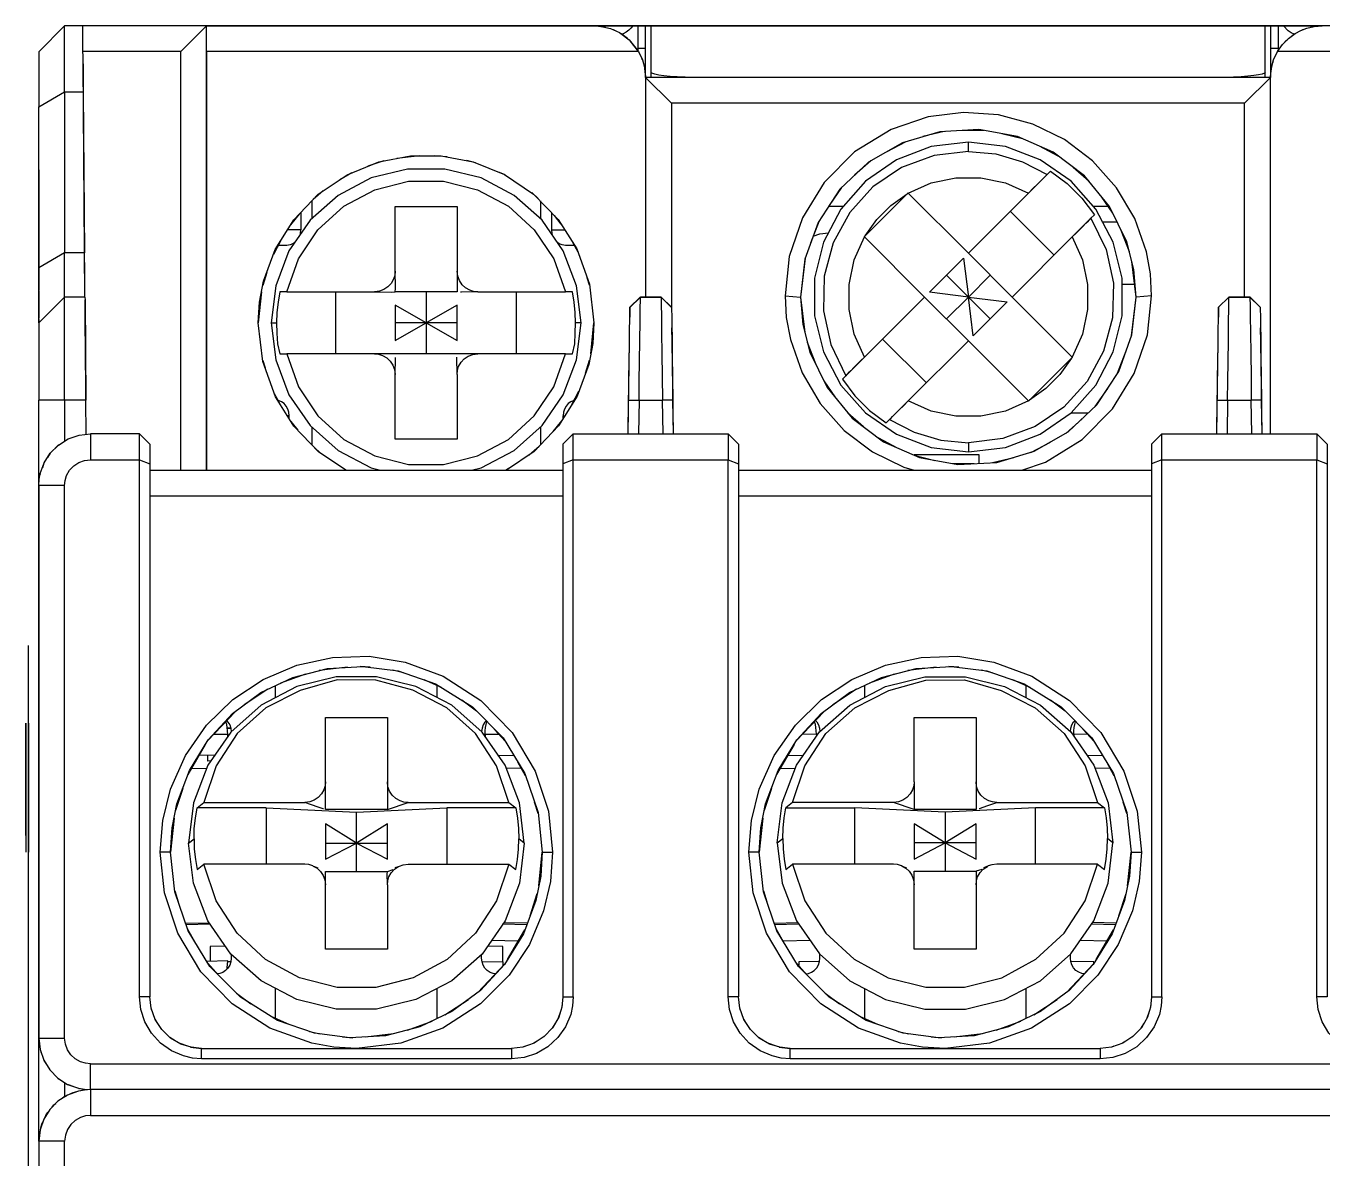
# Model space of a CAD drawing. Header units: millimetres. Extents: x 0 to 45.3, y 0 to 74.
# Drawn here: x 0 to 25.1, y 52.08 to 74 of the extents above; entities that cross this region are included whole.
import ezdxf

# ---------------------------------------------------------------- set-up
doc = ezdxf.new("R2010")
doc.units = ezdxf.units.MM

# ---------------------------------------------------------------- blocks, each defined once
blk = doc.blocks.new('CHINT_fe71c704c7ab591f833a72ef673cf38b_FACE_0')
at = {"color": 141, "linetype": 'Continuous', "true_color": 0x40d9ff}
for p, q in [((3.5, 74), (3, 73.502)), ((3.25, 74), (3.25, 74)), ((34.698, 74), (3.25, 74)), ((3.25, 74), (3.25, 74)), ((3.5, 65.4), (3.5, 74)), ((12, 73), (12, 74)), ((24.1, 74), (12, 74)), ((24.1, 74), (24.1, 73)), ((24.35, 74), (25.1, 74)), ((12, 73.561), (11.847, 73.561)), ((24.253, 73.561), (24.1, 73.561)), ((24.382, 73.691), (24.4, 73.714)), ((24.4, 73.714), (24.422, 73.732)), ((24.4, 73.714), (24.4, 73.71)), ((0.25, 73.441), (0.25, 73.306)), ((3, 73.502), (1.104, 73.502)), ((3, 65.4), (3, 73.502)), ((0.25, 73.131), (0.25, 72.847)), ((12.1, 73.103), (12.1, 73)), ((24, 73), (24, 73.103)), ((3.5, 72.96), (3.5, 72.96)), ((3.5, 72.8), (3.5, 72.8)), ((12, 73), (12, 68.75)), ((24.1, 73), (12, 73)), ((12.5, 72.502), (12, 73)), ((24.1, 73), (23.6, 72.502)), ((24.1, 66.1), (24.1, 73)), ((0.75, 72.721), (0.75, 69.603)), ((0.75, 72.721), (1.111, 72.721)), ((12, 72.5), (12, 72.5)), ((12.5, 72.502), (12.5, 68.554)), ((23.6, 72.502), (12.5, 72.502)), ((23.6, 68.75), (23.6, 72.502)), ((24.1, 72.5), (24.1, 72.5)), ((17.78, 71.957), (17.371, 71.856)), ((18.549, 71.976), (18.136, 71.976)), ((19.3, 71.814), (18.9, 71.913)), ((17.039, 71.758), (16.658, 71.558)), ((18.25, 71.571), (18.25, 71.75)), ((19.99, 71.481), (19.626, 71.671)), ((6.928, 71.386), (6.621, 71.281)), ((7.629, 71.486), (7.183, 71.435)), ((8.156, 71.465), (7.909, 71.487)), ((8.706, 71.351), (8.54, 71.393)), ((16.364, 71.39), (16.046, 71.108)), ((0.25, 71.212), (0.25, 68.928)), ((6.309, 71.154), (6.076, 71.02)), ((9.28, 71.116), (9.173, 71.162)), ((20.583, 70.993), (20.282, 71.26)), ((0.25, 71), (0.25, 68.88)), ((0.25, 71), (0.25, 71)), ((0.25, 71), (0.25, 71)), ((5.757, 70.805), (5.561, 70.636)), ((15.792, 70.869), (15.552, 70.52)), ((5.536, 70.61), (5.536, 70.268)), ((9.918, 70.657), (9.794, 70.771)), ((9.964, 70.61), (9.964, 70.268)), ((16.25, 69.932), (17.068, 70.75)), ((18.25, 69.599), (17.087, 70.761)), ((21.049, 70.375), (20.822, 70.703)), ((5.29, 70.355), (5.125, 70.149)), ((10.367, 70.161), (10.237, 70.328)), ((15.822, 70.5), (15.538, 70.5)), ((19.063, 70.412), (19.912, 69.563)), ((20.962, 70.5), (20.678, 70.5)), ((15.359, 70.226), (15.195, 69.792)), ((21.134, 70.2), (20.852, 70.2)), ((21.369, 69.624), (21.211, 70.041)), ((4.929, 69.834), (4.793, 69.576)), ((10.691, 69.617), (10.59, 69.805)), ((17.401, 68.75), (16.239, 69.913)), ((18.25, 69.599), (19.099, 68.75)), ((15.092, 69.504), (15, 68.75)), ((21.5, 68.75), (21.416, 69.439)), ((4.664, 69.226), (4.586, 68.973)), ((10.915, 68.977), (10.869, 69.12)), ((17.826, 69.174), (18.25, 68.75)), ((18.25, 68.75), (18.674, 69.174)), ((0.25, 68.873), (0.25, 68.342)), ((3.5, 68.85), (3.5, 68.85)), ((4.562, 68.848), (4.5, 68.25)), ((5.052, 68.85), (6.75, 68.85)), ((6, 67.65), (6, 68.85)), ((7.75, 68.85), (7.75, 68.25)), ((8.75, 68.85), (10.448, 68.85)), ((9.5, 67.65), (9.5, 68.85)), ((12, 69), (12, 69)), ((21.228, 69), (21.47, 69)), ((24.1, 69), (24.1, 69)), ((0.25, 68.651), (0.25, 68.456)), ((1.144, 68.75), (0.75, 68.75)), ((11.9, 68.75), (11.9, 68.75)), ((11.9, 68.75), (12.3, 68.75)), ((11.9, 68.75), (11.9, 68.75)), ((12.3, 68.75), (11.9, 68.75)), ((12.3, 68.75), (12.3, 68.75)), ((12.3, 68.75), (12.3, 68.75)), ((12.503, 68.55), (12.504, 68.472)), ((15, 68.75), (15, 68.749)), ((15, 68.75), (15.084, 68.061)), ((17.401, 68.75), (18.25, 67.902)), ((17.826, 68.326), (18.25, 68.75)), ((18.25, 68.75), (18.674, 68.326)), ((20.261, 67.587), (19.099, 68.75)), ((21.408, 67.996), (21.5, 68.75)), ((21.5, 68.749), (21.5, 68.75)), ((23.297, 68.75), (23.297, 68.75)), ((23.297, 68.75), (23.297, 68.75)), ((23.297, 68.75), (23.703, 68.75)), ((23.703, 68.75), (23.297, 68.75)), ((23.703, 68.75), (23.703, 68.75)), ((23.703, 68.75), (23.703, 68.75)), ((23.703, 68.75), (23.903, 68.553)), ((23.903, 68.553), (23.904, 68.475)), ((0.25, 68.317), (0.25, 66.817)), ((0.25, 68.311), (0.25, 68.25)), ((0.25, 68.209), (0.25, 68.12)), ((4.75, 68.25), (4.855, 68.25)), ((7.75, 68.25), (7.15, 68.25)), ((8.35, 68.25), (7.75, 68.25)), ((7.75, 68.25), (7.75, 67.65)), ((10.75, 68.25), (10.645, 68.25)), ((10.938, 67.652), (11, 68.25)), ((0.25, 67.942), (0.25, 67.78)), ((11.68, 67.438), (11.687, 67.91)), ((15.131, 67.876), (15.289, 67.46)), ((16.588, 67.937), (17.437, 67.088)), ((19.413, 66.739), (18.25, 67.902)), ((23.08, 67.44), (23.087, 67.912)), ((0.25, 67.539), (0.25, 67.189)), ((3.5, 67.65), (3.5, 67.65)), ((4.585, 67.523), (4.631, 67.38)), ((6.75, 67.65), (5.052, 67.65)), ((10.448, 67.65), (8.75, 67.65)), ((10.836, 67.274), (10.914, 67.528)), ((19.432, 66.75), (20.25, 67.568)), ((21.141, 67.274), (21.305, 67.708)), ((11.66, 66.1), (11.68, 67.438)), ((11.68, 67.438), (11.68, 67.438)), ((23.06, 66.1), (23.08, 67.44)), ((23.08, 67.44), (23.08, 67.44)), ((24.1, 67.5), (24.1, 67.5)), ((15.451, 67.126), (15.678, 66.797)), ((4.809, 66.883), (4.91, 66.695)), ((10.571, 66.666), (10.707, 66.924)), ((20.708, 66.631), (20.948, 66.98)), ((0.75, 66.75), (0.25, 66.75)), ((0.75, 66.75), (0.75, 65.959)), ((1.161, 66.75), (0.75, 66.75)), ((1.166, 66.091), (1.161, 66.75)), ((11.873, 66.75), (11.863, 66.1)), ((11.873, 66.75), (12.327, 66.75)), ((12.337, 66.1), (12.327, 66.75)), ((23.27, 66.75), (23.26, 66.1)), ((23.27, 66.75), (23.73, 66.75)), ((23.74, 66.1), (23.73, 66.75)), ((5.133, 66.339), (5.263, 66.172)), ((10.21, 66.146), (10.375, 66.351)), ((15.916, 66.507), (16.218, 66.24)), ((20.136, 66.11), (20.454, 66.392)), ((20.568, 66.5), (20.233, 66.5)), ((1.027, 66.075), (1.028, 66.075)), ((5.536, 66.232), (5.536, 65.89)), ((9.964, 66.232), (9.964, 65.89)), ((16.51, 66.02), (16.873, 65.829)), ((0.741, 65.954), (0.75, 65.959)), ((5.582, 65.843), (5.706, 65.729)), ((9.743, 65.696), (9.939, 65.864)), ((18.25, 65.929), (18.25, 65.75)), ((19.461, 65.742), (19.842, 65.942)), ((10.6, 65.6), (13.6, 65.6)), ((17.199, 65.686), (17.6, 65.587)), ((17.951, 65.524), (18.364, 65.524)), ((18.72, 65.543), (19.129, 65.644)), ((22, 65.6), (25, 65.6)), ((2.4, 65.4), (10.4, 65.4)), ((9.285, 65.4), (9.424, 65.48)), ((13.8, 65.4), (21.8, 65.4)), ((2.4, 64.9), (10.4, 64.9)), ((13.8, 64.9), (21.8, 64.9)), ((6.227, 61.58), (5.679, 61.515)), ((6.667, 61.579), (6.471, 61.595)), ((7.31, 61.473), (7.105, 61.522)), ((17.627, 61.58), (17.079, 61.515)), ((18.067, 61.579), (17.871, 61.595)), ((18.71, 61.473), (18.505, 61.522)), ((5.411, 61.446), (4.933, 61.271)), ((8.047, 61.186), (7.711, 61.334)), ((16.811, 61.446), (16.333, 61.271)), ((19.447, 61.186), (19.111, 61.334)), ((4.685, 61.153), (4.228, 60.851)), ((4.836, 60.992), (4.836, 61.225)), ((7.964, 60.992), (7.964, 61.223)), ((16.085, 61.153), (15.628, 60.851)), ((16.236, 61.225), (16.236, 60.994)), ((19.364, 61.223), (19.364, 60.994)), ((8.725, 60.733), (8.443, 60.94)), ((20.125, 60.733), (19.843, 60.94)), ((0, 60.5), (0, 58)), ((0, 58.372), (0, 60.5)), ((0, 60.5), (0, 60.139)), ((0.05, 60.139), (0.05, 60.5)), ((0.05, 60.5), (0.05, 58)), ((0.05, 58.372), (0.05, 60.5)), ((4.049, 60.719), (3.524, 60.163)), ((15.449, 60.719), (14.924, 60.163)), ((3.9, 60.407), (3.965, 60.409)), ((3.968, 60.394), (3.902, 60.393)), ((8.891, 60.281), (8.863, 60.282)), ((8.891, 60.281), (8.891, 60.241)), ((9.167, 60.275), (8.891, 60.281)), ((9.28, 60.148), (9.07, 60.384)), ((15.309, 60.283), (15.031, 60.276)), ((15.337, 60.284), (15.309, 60.283)), ((15.309, 60.283), (15.309, 60.243)), ((20.291, 60.283), (20.263, 60.284)), ((20.566, 60.277), (20.291, 60.283)), ((20.291, 60.283), (20.291, 60.243)), ((20.68, 60.148), (20.47, 60.384)), ((0, 60.075), (0, 60.122)), ((0.05, 60.075), (0.05, 60.122)), ((3.474, 60.082), (3.138, 59.506)), ((14.874, 60.082), (14.538, 59.506)), ((0, 59.5), (0, 59.835)), ((0.05, 59.5), (0.05, 59.835)), ((3.656, 59.876), (3.35, 59.869)), ((9.144, 59.876), (9.45, 59.869)), ((9.677, 59.479), (9.529, 59.741)), ((14.751, 59.871), (15.056, 59.878)), ((20.544, 59.878), (20.849, 59.871)), ((21.077, 59.479), (20.929, 59.741)), ((3.203, 59.618), (3.5, 59.625)), ((9.598, 59.618), (9.3, 59.625)), ((14.604, 59.62), (14.9, 59.626)), ((20.997, 59.62), (20.7, 59.626)), ((0, 59.25), (0, 58)), ((0.05, 59.25), (0.05, 58)), ((0, 59.17), (0, 58)), ((0.05, 59.17), (0.05, 58)), ((3.036, 59.234), (2.897, 58.803)), ((14.436, 59.234), (14.297, 58.803)), ((4.65, 58.858), (6.4, 58.775)), ((4.65, 58.858), (4.65, 57.765)), ((6.4, 58.775), (8.15, 58.858)), ((6.4, 58.176), (6.4, 58.775)), ((8.15, 58.858), (8.15, 57.765)), ((9.919, 58.75), (9.85, 58.966)), ((17.8, 58.777), (16.05, 58.86)), ((16.05, 57.767), (16.05, 58.86)), ((19.55, 58.86), (17.8, 58.777)), ((17.8, 58.777), (17.8, 58.178)), ((19.55, 57.767), (19.55, 58.86)), ((21.319, 58.75), (21.25, 58.966)), ((2.868, 58.655), (2.8, 58.001)), ((14.268, 58.655), (14.2, 58.001)), ((0, 58.319), (0, 58.372)), ((0.05, 58.319), (0.05, 58.372)), ((3.15, 58.176), (3.255, 58.26)), ((9.65, 58.176), (9.545, 58.26)), ((14.55, 58.178), (14.655, 58.261)), ((21.05, 58.178), (20.945, 58.261)), ((2.8, 58), (2.6, 58)), ((5.8, 58.176), (6.4, 58.176)), ((6.4, 58.176), (7, 58.176)), ((6.4, 57.628), (6.4, 58.176)), ((9.932, 57.345), (10, 58)), ((10, 58), (10.2, 58)), ((14.2, 58), (14, 58)), ((17.8, 58.178), (17.2, 58.178)), ((18.4, 58.178), (17.8, 58.178)), ((17.8, 58.178), (17.8, 57.63)), ((21.332, 57.345), (21.4, 58)), ((21.4, 58), (21.6, 58)), ((7.151, 57.701), (7.234, 57.73)), ((18.552, 57.702), (18.634, 57.732)), ((2.881, 57.25), (2.95, 57.035)), ((14.281, 57.25), (14.35, 57.035)), ((9.764, 56.766), (9.903, 57.197)), ((21.164, 56.766), (21.303, 57.197)), ((3.089, 56.622), (3.548, 56.633)), ((3.568, 56.604), (3.099, 56.593)), ((3.123, 56.521), (3.271, 56.259)), ((9.7, 56.593), (9.232, 56.604)), ((9.711, 56.622), (9.252, 56.633)), ((9.326, 55.918), (9.662, 56.494)), ((14.488, 56.624), (14.948, 56.635)), ((14.968, 56.606), (14.498, 56.595)), ((14.523, 56.521), (14.671, 56.259)), ((21.1, 56.595), (20.632, 56.606)), ((21.111, 56.624), (20.652, 56.635)), ((20.726, 55.918), (21.062, 56.494)), ((9.535, 56.276), (9.014, 56.288)), ((15.186, 56.29), (14.661, 56.278)), ((20.936, 56.278), (20.414, 56.29)), ((3.52, 55.852), (3.73, 55.616)), ((3.908, 55.882), (3.968, 55.883)), ((8.751, 55.281), (9.276, 55.837)), ((8.832, 55.883), (9.233, 55.874)), ((14.92, 55.852), (15.13, 55.616)), ((20.151, 55.281), (20.676, 55.837)), ((4.075, 55.267), (4.357, 55.061)), ((4.836, 54.777), (4.836, 55.36)), ((7.964, 54.776), (7.964, 55.36)), ((15.475, 55.267), (15.757, 55.061)), ((16.236, 55.362), (16.236, 54.777)), ((19.364, 55.362), (19.364, 54.776)), ((2.44, 54.935), (2.425, 54.977)), ((8.115, 54.847), (8.572, 55.149)), ((10.4, 55.2), (10.376, 54.988)), ((10.389, 55.1), (10.39, 55.1)), ((13.84, 54.935), (13.825, 54.977)), ((19.515, 54.847), (19.972, 55.149)), ((21.8, 55.2), (21.776, 54.988)), ((21.789, 55.1), (21.79, 55.1)), ((2.54, 54.7), (2.501, 54.762)), ((4.753, 54.814), (5.089, 54.666)), ((7.389, 54.554), (7.867, 54.729)), ((10.353, 54.916), (10.308, 54.785)), ((13.94, 54.7), (13.901, 54.762)), ((16.153, 54.814), (16.489, 54.666)), ((18.789, 54.554), (19.267, 54.729)), ((21.753, 54.916), (21.708, 54.785)), ((2.688, 54.507), (2.625, 54.57)), ((5.49, 54.527), (5.695, 54.478)), ((6.573, 54.42), (7.121, 54.485)), ((10.093, 54.488), (10.03, 54.425)), ((10.242, 54.672), (10.19, 54.589)), ((14.088, 54.507), (14.025, 54.57)), ((16.89, 54.527), (17.095, 54.478)), ((17.973, 54.42), (18.521, 54.485)), ((21.493, 54.488), (21.43, 54.425)), ((21.642, 54.672), (21.59, 54.589)), ((2.872, 54.358), (2.789, 54.41)), ((3.116, 54.247), (2.985, 54.293)), ((6.133, 54.421), (6.329, 54.406)), ((9.665, 54.24), (9.623, 54.225)), ((9.9, 54.34), (9.838, 54.301)), ((14.272, 54.358), (14.189, 54.41)), ((14.516, 54.247), (14.385, 54.293)), ((17.533, 54.421), (17.729, 54.406)), ((21.065, 54.24), (21.023, 54.225)), ((21.3, 54.34), (21.238, 54.301)), ((3.836, 54.2), (3.836, 54.2)), ((8.958, 54.2), (8.958, 54.2)), ((8.964, 54.2), (8.964, 54.2)), ((15.236, 54.2), (15.236, 54.2)), ((20.358, 54.2), (20.358, 54.2)), ((20.364, 54.2), (20.364, 54.2)), ((1.25, 53.9), (34.5, 53.9)), ((0.75, 53.54), (0.75, 53.266)), ((0.75, 53.266), (0.703, 53.23)), ((0.75, 53.266), (0.784, 53.282)), ((11.45, 53.4), (11.45, 53.4)), ((12.75, 53.4), (12.75, 53.4)), ((17.8, 53.4), (17.8, 53.4)), ((17.8, 53.4), (17.8, 53.4)), ((17.8, 53.4), (17.8, 53.4)), ((22.85, 53.4), (22.85, 53.4)), ((24.15, 53.4), (24.15, 53.4))]:
    blk.add_line(p, q, dxfattribs=at)
for points in [[(0.75, 74), (0.25, 73.5), (0.25, 73.434), (0.25, 73.234), (0.25, 72.91), (0.25, 72.685), (0.25, 72.434)], [(3.5, 74), (1.1, 74), (0.75, 74)], [(0.75, 72.721), (0.75, 73.014), (0.75, 73.279), (0.75, 73.673), (0.75, 73.918), (0.75, 74)], [(1.106, 73.267), (1.103, 73.657), (1.101, 73.908), (1.1, 74)], [(3.5, 74), (11, 74), (11.75, 74), (25.1, 74)], [(11, 74), (11.086, 73.996), (11.173, 73.985), (11.322, 73.947), (11.494, 73.87), (11.684, 73.729), (11.865, 73.502)], [(11.225, 73.972), (11.193, 73.981), (11.184, 73.982)], [(11.432, 73.897), (11.378, 73.926), (11.35, 73.934)], [(11.649, 73.755), (11.549, 73.836), (11.516, 73.853)], [(11.75, 74), (11.715, 73.958), (11.675, 73.92), (11.623, 73.881), (11.565, 73.849), (11.542, 73.84)], [(11.847, 74), (11.83, 74), (11.797, 74), (11.75, 74)], [(12, 74), (11.847, 74), (11.847, 73.531)], [(24, 73.103), (24, 74), (12.1, 74), (12.1, 73.103)], [(24.253, 73.527), (24.253, 74), (24.1, 74)], [(24.235, 73.502), (24.332, 73.64), (24.448, 73.758), (24.577, 73.852), (24.686, 73.911), (24.808, 73.956), (24.944, 73.988), (25.1, 74)], [(24.35, 74), (24.303, 74), (24.27, 74), (24.253, 74)], [(24.558, 73.839), (24.502, 73.866), (24.442, 73.906), (24.35, 74)], [(24.563, 73.842), (24.551, 73.836), (24.518, 73.81)], [(24.745, 73.933), (24.722, 73.926), (24.71, 73.919)], [(24.922, 73.983), (24.907, 73.981), (24.879, 73.973)], [(11.69, 73.723), (11.7, 73.714), (11.7, 73.709)], [(11.856, 73.513), (11.846, 73.533), (11.7, 73.714)], [(11.865, 73.502), (3.5, 73.502), (3.5, 65.4)], [(11.865, 73.502), (11.94, 73.343), (11.985, 73.175), (12, 73)], [(11.938, 73.346), (11.937, 73.348), (11.927, 73.369)], [(24.1, 73), (24.115, 73.175), (24.16, 73.343), (24.235, 73.502)], [(24.152, 73.311), (24.143, 73.291), (24.116, 73.176)], [(32.6, 65.4), (32.6, 73.502), (24.235, 73.502)], [(24.247, 73.519), (24.239, 73.509), (24.238, 73.506)], [(1.144, 68.75), (1.106, 73.267), (1.111, 72.721)], [(12, 73), (12, 73.021), (11.999, 73.039), (11.998, 73.069), (11.994, 73.108), (11.985, 73.175)], [(13.1, 73), (12.922, 73.002), (12.769, 73.006), (12.61, 73.013), (12.473, 73.023), (12.354, 73.034), (12.255, 73.048), (12.177, 73.064), (12.122, 73.082), (12.1, 73.103)], [(24, 73.103), (23.983, 73.084), (23.941, 73.068), (23.869, 73.052), (23.776, 73.038), (23.664, 73.026), (23.533, 73.016), (23.382, 73.008), (23.208, 73.002), (23, 73)], [(24.115, 73.175), (24.107, 73.116), (24.104, 73.087), (24.102, 73.057), (24.101, 73.037), (24.1, 73.02), (24.1, 73)], [(0.75, 69.603), (0.25, 69.316), (0.25, 72.434), (0.75, 72.721)], [(1.111, 72.721), (1.137, 69.603), (0.75, 69.603)], [(21.8, 68.776), (21.775, 69.201), (21.697, 69.624), (21.471, 70.27), (21.119, 70.867), (20.657, 71.385), (20.109, 71.801), (19.497, 72.1), (18.837, 72.277), (18.154, 72.325), (17.474, 72.24), (16.757, 71.997), (16.048, 71.561), (15.459, 70.969), (15.037, 70.286), (14.783, 69.536), (14.7, 68.776)], [(21.5, 68.75), (21.456, 69.284), (21.32, 69.817), (20.986, 70.505), (20.497, 71.098), (19.89, 71.556), (19.199, 71.859), (18.454, 71.994), (17.696, 71.952), (16.972, 71.738), (16.316, 71.362), (15.76, 70.838), (15.339, 70.195), (15.083, 69.481), (15, 68.75)], [(18.25, 71.75), (17.532, 71.663), (16.856, 71.406), (16.261, 70.996), (15.781, 70.454), (15.445, 69.814), (15.272, 69.112), (15.272, 68.388), (15.445, 67.686), (15.781, 67.046), (16.261, 66.505), (16.856, 66.094), (17.532, 65.837), (18.25, 65.75)], [(18.25, 71.571), (17.585, 71.492), (16.957, 71.258), (16.403, 70.882), (15.952, 70.387), (15.631, 69.799), (15.458, 69.152), (15.442, 68.482), (15.584, 67.828), (15.876, 67.225)], [(18.25, 65.75), (18.968, 65.837), (19.644, 66.094), (20.239, 66.505), (20.719, 67.046), (21.055, 67.686), (21.228, 68.388), (21.228, 69.112), (21.055, 69.814), (20.719, 70.454), (20.239, 70.996), (19.644, 71.406), (18.968, 71.663), (18.25, 71.75)], [(18.25, 71.571), (18.784, 71.52), (19.298, 71.369), (19.775, 71.124)], [(4.5, 68.25), (4.525, 68.649), (4.602, 69.059), (4.828, 69.673), (5.186, 70.247), (5.661, 70.74), (6.224, 71.119), (6.833, 71.368), (7.448, 71.486), (8.044, 71.487), (8.659, 71.37), (9.269, 71.123), (9.832, 70.745), (10.309, 70.254), (10.668, 69.681), (10.913, 68.999), (11, 68.25)], [(10.75, 68.25), (10.663, 68.968), (10.406, 69.644), (9.996, 70.239), (9.454, 70.719), (8.814, 71.055), (8.112, 71.228), (7.388, 71.228), (6.686, 71.055), (6.046, 70.719), (5.504, 70.239), (5.094, 69.644), (4.837, 68.968), (4.75, 68.25)], [(17.087, 70.761), (17.531, 70.959), (18.007, 71.06), (18.493, 71.06), (18.969, 70.959), (19.413, 70.761)], [(19.775, 71.124), (19.413, 70.761), (18.25, 69.599)], [(19.775, 71.124), (19.768, 71.116), (19.754, 71.102), (19.717, 71.066), (19.66, 71.009), (19.588, 70.936), (19.502, 70.851), (19.413, 70.761)], [(19.775, 71.124), (19.841, 71.19), (20.162, 70.947), (20.447, 70.662), (20.69, 70.341), (20.624, 70.275)], [(5.052, 68.85), (5.279, 69.489), (5.655, 70.053), (6.156, 70.508), (6.754, 70.828), (7.411, 70.993), (8.089, 70.993), (8.746, 70.828), (9.344, 70.508), (9.845, 70.053), (10.221, 69.489), (10.448, 68.85)], [(16.25, 69.932), (16.476, 70.249), (16.751, 70.525), (17.068, 70.75)], [(17.068, 70.75), (17.083, 70.765), (17.087, 70.761)], [(5.323, 70.39), (5.323, 70.05), (5.063, 70.05)], [(7.15, 69.25), (7.15, 70.5), (8.35, 70.5), (8.35, 69.25)], [(10.177, 70.39), (10.177, 70.05), (10.437, 70.05)], [(5.308, 69.954), (5.317, 69.983), (5.323, 70.05)], [(10.177, 70.05), (10.183, 69.983), (10.192, 69.954)], [(20.624, 70.275), (20.916, 69.673), (21.058, 69.018), (21.042, 68.348), (20.869, 67.701), (20.548, 67.113), (20.097, 66.618), (19.543, 66.242), (18.915, 66.008), (18.25, 65.929)], [(20.624, 70.275), (20.261, 69.913), (19.099, 68.75)], [(20.261, 69.913), (20.329, 69.98), (20.395, 70.046), (20.467, 70.118), (20.527, 70.179), (20.575, 70.227), (20.608, 70.26), (20.624, 70.275)], [(5.202, 69.801), (5.171, 69.78), (5.114, 69.758), (5.054, 69.75), (4.884, 69.75)], [(10.62, 69.75), (10.446, 69.75), (10.386, 69.758), (10.329, 69.78), (10.298, 69.801)], [(15.247, 69.929), (15.377, 69.975), (15.539, 69.993)], [(16.239, 67.587), (16.041, 68.031), (15.94, 68.507), (15.94, 68.993), (16.041, 69.469), (16.239, 69.913)], [(16.25, 69.932), (16.235, 69.917), (16.239, 69.913)], [(20.261, 69.913), (20.459, 69.469), (20.56, 68.993), (20.56, 68.507), (20.459, 68.031), (20.261, 67.587)], [(0.75, 68.75), (0.75, 68.766), (0.75, 68.815), (0.75, 68.989), (0.75, 69.262), (0.75, 69.603)], [(1.144, 68.75), (1.144, 68.766), (1.144, 68.812), (1.142, 68.977), (1.14, 69.238), (1.137, 69.603)], [(0.25, 68.25), (0.25, 68.318), (0.25, 68.531), (0.25, 68.878), (0.25, 69.316)], [(18.25, 68.75), (17.496, 68.844), (18.156, 69.504), (18.25, 68.75)], [(7.15, 69.25), (7.142, 69.17), (7.12, 69.095), (7.074, 69.013), (7.011, 68.945), (6.933, 68.894), (6.845, 68.861), (6.75, 68.85)], [(6.75, 68.85), (7.07, 68.846), (7.151, 68.849), (7.154, 68.914), (7.154, 68.932), (7.15, 69.25)], [(8.35, 69.25), (8.35, 68.85), (7.151, 68.85)], [(8.75, 68.85), (8.67, 68.858), (8.595, 68.88), (8.513, 68.926), (8.445, 68.989), (8.393, 69.067), (8.361, 69.155), (8.35, 69.25)], [(5.052, 68.85), (4.918, 68.85), (4.883, 68.652), (4.862, 68.451), (4.855, 68.25)], [(8.75, 68.85), (8.438, 68.846), (8.417, 68.846)], [(10.645, 68.25), (10.638, 68.451), (10.617, 68.652), (10.582, 68.85), (10.448, 68.85)], [(14.7, 68.776), (15, 68.75), (15, 68.75)], [(14.7, 68.776), (14.725, 68.352), (14.803, 67.929), (15.029, 67.283), (15.381, 66.685), (15.843, 66.167), (16.391, 65.752), (17.003, 65.452), (17.198, 65.4)], [(19.285, 65.4), (19.743, 65.555), (20.452, 65.991), (21.041, 66.583), (21.463, 67.266), (21.717, 68.016), (21.8, 68.776)], [(21.8, 68.776), (21.5, 68.75), (21.5, 68.75)], [(0.75, 68.75), (0.25, 68.25), (0.25, 68.207), (0.25, 68.079), (0.25, 67.873), (0.25, 67.601), (0.25, 67.279), (0.25, 67.018), (0.25, 66.75)], [(0.75, 66.75), (0.75, 67.16), (0.75, 67.555), (0.75, 67.953), (0.75, 68.288), (0.75, 68.541), (0.75, 68.697), (0.75, 68.75)], [(1.144, 68.75), (1.145, 68.696), (1.161, 66.75)], [(1.161, 66.75), (1.158, 67.157), (1.155, 67.501), (1.152, 67.841), (1.149, 68.13), (1.147, 68.371), (1.146, 68.562), (1.145, 68.696)], [(7.75, 68.25), (7.15, 68.593), (7.15, 67.907), (7.75, 68.25)], [(7.75, 68.25), (8.35, 67.907), (8.35, 68.593), (7.75, 68.25)], [(11.67, 66.753), (11.673, 66.958), (11.676, 67.16), (11.681, 67.505), (11.686, 67.823), (11.69, 68.096), (11.694, 68.332), (11.696, 68.496), (11.697, 68.55)], [(11.697, 68.55), (11.696, 68.486), (11.694, 68.357)], [(11.9, 68.75), (11.697, 68.55), (11.697, 68.55), (11.9, 68.75)], [(11.697, 68.55), (11.697, 68.55), (11.697, 68.551), (11.898, 68.749), (11.899, 68.75)], [(11.873, 66.75), (11.878, 67.126), (11.883, 67.495), (11.889, 67.913), (11.893, 68.267), (11.897, 68.533), (11.899, 68.696), (11.9, 68.75)], [(12.3, 68.75), (12.503, 68.55), (12.503, 68.55), (12.3, 68.75)], [(12.3, 68.75), (12.3, 68.715), (12.302, 68.607), (12.305, 68.377), (12.309, 68.054), (12.315, 67.656), (12.321, 67.211), (12.327, 66.75)], [(12.503, 68.55), (12.503, 68.55), (12.503, 68.551), (12.302, 68.749), (12.301, 68.75)], [(12.503, 68.55), (12.503, 68.538), (12.504, 68.503), (12.506, 68.384), (12.508, 68.196), (12.512, 67.946), (12.517, 67.61), (12.523, 67.189), (12.53, 66.753)], [(15, 68.75), (15.044, 68.216), (15.18, 67.684), (15.514, 66.996), (16.002, 66.403), (16.609, 65.944), (17.301, 65.642), (18.045, 65.507), (18.803, 65.548), (19.527, 65.762), (20.183, 66.138), (20.74, 66.662), (21.161, 67.305), (21.417, 68.019), (21.5, 68.75)], [(15.876, 67.225), (16.239, 67.587), (17.401, 68.75)], [(18.25, 68.75), (19.004, 68.656), (18.344, 67.996), (18.25, 68.75)], [(23.07, 66.753), (23.073, 66.959), (23.076, 67.162), (23.081, 67.508), (23.086, 67.826), (23.09, 68.099), (23.094, 68.335), (23.096, 68.499), (23.097, 68.553)], [(23.097, 68.553), (23.096, 68.489), (23.094, 68.36)], [(23.297, 68.75), (23.097, 68.553), (23.097, 68.553), (23.297, 68.75)], [(23.097, 68.553), (23.097, 68.553), (23.097, 68.554), (23.295, 68.749), (23.296, 68.75)], [(23.27, 66.75), (23.275, 67.126), (23.28, 67.494), (23.286, 67.913), (23.29, 68.267), (23.294, 68.533), (23.296, 68.696), (23.297, 68.75)], [(23.903, 68.553), (23.903, 68.553), (23.703, 68.75)], [(23.703, 68.75), (23.703, 68.715), (23.705, 68.607), (23.708, 68.378), (23.712, 68.054), (23.718, 67.656), (23.724, 67.211), (23.73, 66.75)], [(23.903, 68.553), (23.903, 68.553), (23.903, 68.554), (23.705, 68.749), (23.704, 68.75)], [(23.903, 68.553), (23.903, 68.541), (23.904, 68.505), (23.905, 68.386), (23.908, 68.198), (23.912, 67.947), (23.917, 67.61), (23.923, 67.189), (23.93, 66.753)], [(6.197, 65.4), (5.668, 65.755), (5.191, 66.247), (4.832, 66.82), (4.587, 67.501), (4.5, 68.25)], [(4.75, 68.25), (4.837, 67.532), (5.094, 66.856), (5.504, 66.261), (6.046, 65.781), (6.686, 65.445), (6.869, 65.4)], [(4.855, 68.25), (4.862, 68.049), (4.871, 67.846), (4.918, 67.65), (5.052, 67.65)], [(8.631, 65.4), (8.814, 65.445), (9.454, 65.781), (9.996, 66.261), (10.406, 66.856), (10.663, 67.532), (10.75, 68.25)], [(11, 68.25), (10.975, 67.851), (10.898, 67.441), (10.672, 66.827), (10.314, 66.254), (9.839, 65.76), (9.305, 65.4)], [(10.448, 67.65), (10.582, 67.65), (10.629, 67.846), (10.638, 68.049), (10.645, 68.25)], [(12.52, 67.438), (12.513, 67.882), (12.509, 68.153)], [(23.92, 67.44), (23.913, 67.884), (23.909, 68.156)], [(16.725, 66.377), (17.087, 66.739), (18.25, 67.902)], [(5.052, 67.65), (5.279, 67.012), (5.655, 66.448), (6.156, 65.992), (6.754, 65.672), (7.411, 65.507), (8.089, 65.507), (8.746, 65.672), (9.344, 65.992), (9.845, 66.448), (10.221, 67.012), (10.448, 67.65)], [(6.75, 67.65), (6.83, 67.642), (6.905, 67.62), (6.987, 67.574), (7.055, 67.511), (7.107, 67.433), (7.139, 67.345), (7.15, 67.25)], [(8.75, 67.65), (8.35, 67.65), (7.15, 67.65), (6.75, 67.65)], [(7.15, 67.25), (7.154, 67.561), (7.154, 67.582)], [(8.35, 67.25), (8.346, 67.57), (8.346, 67.586)], [(8.35, 67.25), (8.358, 67.33), (8.38, 67.405), (8.426, 67.487), (8.489, 67.555), (8.567, 67.607), (8.655, 67.639), (8.75, 67.65)], [(16.239, 67.587), (16.171, 67.52), (16.105, 67.454), (16.033, 67.382), (15.973, 67.321), (15.925, 67.273), (15.892, 67.24), (15.876, 67.225)], [(20.25, 67.568), (20.024, 67.251), (19.749, 66.976), (19.432, 66.75)], [(20.25, 67.568), (20.265, 67.583), (20.261, 67.587)], [(12.54, 66.1), (12.52, 67.438), (12.52, 67.438)], [(23.94, 66.1), (23.92, 67.44), (23.92, 67.44)], [(8.35, 67.25), (8.35, 66), (7.15, 66), (7.15, 67.25)], [(15.876, 67.225), (15.81, 67.159), (16.053, 66.838), (16.338, 66.553), (16.659, 66.311), (16.725, 66.377)], [(0.273, 52.604), (0.266, 52.579), (0.254, 52.49), (0.25, 52.4), (0.25, 66.75)], [(5.099, 66.45), (5.093, 66.517), (5.073, 66.58), (5.041, 66.637), (4.998, 66.685), (4.947, 66.72), (4.89, 66.743), (4.884, 66.743)], [(10.612, 66.743), (10.61, 66.743), (10.553, 66.72), (10.502, 66.685), (10.459, 66.637), (10.427, 66.58), (10.407, 66.517), (10.401, 66.45)], [(11.66, 66.1), (11.67, 66.753), (11.873, 66.75)], [(12.54, 66.1), (12.53, 66.753), (12.327, 66.75)], [(16.725, 66.377), (16.732, 66.384), (16.746, 66.398), (16.783, 66.434), (16.84, 66.492), (16.912, 66.564), (16.998, 66.649), (17.087, 66.739)], [(19.413, 66.739), (18.969, 66.541), (18.493, 66.44), (18.007, 66.44), (17.531, 66.541), (17.087, 66.739)], [(19.413, 66.739), (19.417, 66.735), (19.432, 66.75)], [(23.06, 66.1), (23.07, 66.753), (23.27, 66.75)], [(23.94, 66.1), (23.93, 66.753), (23.73, 66.75)], [(5.099, 66.393), (5.099, 66.45), (5.063, 66.45)], [(10.401, 66.392), (10.401, 66.45), (10.437, 66.45)], [(16.725, 66.377), (17.202, 66.131), (17.716, 65.98), (18.25, 65.929)], [(0.25, 65.1), (0.257, 65.216), (0.277, 65.331), (0.352, 65.54), (0.471, 65.728), (0.63, 65.884), (0.818, 66.002), (1.029, 66.075), (1.25, 66.1)], [(2.2, 65.6), (2.2, 66.1), (1.25, 66.1), (1.25, 65.6), (2.2, 65.6)], [(2.2, 66.1), (2.4, 65.9), (2.4, 65.517)], [(10.6, 66.1), (10.4, 65.9), (10.4, 65.517)], [(10.6, 65.6), (10.6, 66.1), (13.6, 66.1), (13.6, 65.6)], [(13.6, 66.1), (13.8, 65.9), (13.8, 65.517)], [(22, 66.1), (21.8, 65.9), (21.8, 65.517)], [(22, 65.6), (22, 66.1), (25, 66.1), (25, 65.6)], [(25, 66.1), (25.2, 65.9), (25.2, 65.517)], [(0.628, 65.883), (0.627, 65.882), (0.561, 65.816)], [(0.351, 65.537), (0.349, 65.534), (0.318, 65.445)], [(0.47, 65.725), (0.468, 65.724), (0.416, 65.641)], [(0.75, 65.1), (0.76, 65.197), (0.788, 65.291), (0.845, 65.394), (0.925, 65.48), (1.023, 65.546), (1.134, 65.586), (1.25, 65.6)], [(2.2, 65.6), (2.4, 65.517), (2.4, 55.2), (2.2, 55.2), (2.2, 65.6)], [(10.6, 65.6), (10.4, 65.517), (10.4, 55.2), (10.6, 55.2), (10.6, 65.6)], [(13.6, 65.6), (13.8, 65.517), (13.8, 55.2), (13.6, 55.2), (13.6, 65.6)], [(17.2, 65.686), (17.2, 65.7), (18.45, 65.7), (18.45, 65.528)], [(22, 65.6), (21.8, 65.517), (21.8, 55.2), (22, 55.2), (22, 65.6)], [(25, 65.6), (25.2, 65.517), (25.2, 55.2), (25, 55.2), (25, 65.6)], [(0.276, 65.325), (0.275, 65.323), (0.274, 65.315)], [(0.25, 65.1), (0.25, 54.4), (0.75, 54.4), (0.75, 65.1), (0.25, 65.1)], [(0.05, 12), (0.05, 12.025), (0.05, 12.099), (0.05, 12.218), (0.05, 12.377), (0.05, 12.566), (0.05, 12.778), (0.05, 13), (0.05, 61), (0.05, 61.223), (0.05, 61.434), (0.05, 61.624), (0.05, 61.782), (0.05, 61.901), (0.05, 61.975), (0.05, 62)], [(2.6, 58), (2.65, 58.612), (2.802, 59.221), (3.092, 59.87), (3.5, 60.456), (4.008, 60.953), (4.595, 61.344), (5.244, 61.62), (5.935, 61.772), (6.644, 61.792), (7.344, 61.681), (8.079, 61.409), (8.809, 60.939), (9.413, 60.316), (9.86, 59.571), (10.117, 58.791), (10.2, 58)], [(14, 58), (14.05, 58.612), (14.202, 59.221), (14.492, 59.87), (14.9, 60.456), (15.408, 60.953), (15.995, 61.344), (16.644, 61.62), (17.335, 61.772), (18.044, 61.792), (18.744, 61.681), (19.479, 61.409), (20.209, 60.939), (20.813, 60.316), (21.26, 59.571), (21.517, 58.791), (21.6, 58)], [(2.8, 58), (2.831, 58.468), (2.924, 58.937), (3.166, 59.581), (3.53, 60.173), (3.998, 60.682), (4.551, 61.089), (5.171, 61.384), (5.837, 61.556), (6.525, 61.598), (7.209, 61.508), (7.93, 61.259), (8.647, 60.813), (9.24, 60.212), (9.661, 59.525), (9.917, 58.77), (10, 58)], [(14.2, 58), (14.231, 58.468), (14.324, 58.937), (14.566, 59.581), (14.93, 60.173), (15.398, 60.682), (15.951, 61.089), (16.571, 61.384), (17.237, 61.556), (17.925, 61.598), (18.609, 61.508), (19.33, 61.259), (20.047, 60.813), (20.64, 60.212), (21.061, 59.525), (21.317, 58.77), (21.4, 58)], [(9.65, 58.176), (9.556, 58.952), (9.278, 59.683), (8.833, 60.326), (8.246, 60.845), (7.552, 61.208), (6.792, 61.395), (6.008, 61.395), (5.248, 61.208), (4.554, 60.845), (3.967, 60.326), (3.522, 59.683), (3.244, 58.952), (3.15, 58.176)], [(9.353, 58.963), (9.114, 59.671), (8.708, 60.298), (8.15, 60.796), (7.492, 61.139), (6.774, 61.333), (6.026, 61.335), (5.31, 61.133), (4.649, 60.797), (4.092, 60.298), (3.686, 59.671), (3.447, 58.963)], [(14.55, 58.178), (14.644, 58.954), (14.922, 59.685), (15.367, 60.328), (15.954, 60.846), (16.648, 61.209), (17.408, 61.397), (18.192, 61.397), (18.952, 61.209), (19.646, 60.846), (20.233, 60.328), (20.678, 59.685), (20.956, 58.954), (21.05, 58.178)], [(14.847, 58.964), (15.086, 59.672), (15.492, 60.3), (16.054, 60.793), (16.712, 61.13), (17.426, 61.331), (18.174, 61.334), (18.888, 61.13), (19.546, 60.793), (20.108, 60.3), (20.514, 59.672), (20.753, 58.964)], [(0, 60.128), (0, 60.34), (0, 60.447), (0, 60.5)], [(0, 60.5), (0, 60.234), (0, 58)], [(0, 60.5), (0, 59.489), (0, 58)], [(0, 59.875), (0, 60.025), (0, 60.166), (0, 60.29), (0, 60.389), (0, 60.459), (0, 60.495)], [(0.05, 60.5), (0.05, 60.234), (0.05, 58)], [(0.05, 60.128), (0.05, 60.34), (0.05, 60.447), (0.05, 60.5)], [(0.05, 60.5), (0.05, 59.489), (0.05, 58)], [(0.05, 59.875), (0.05, 60.025), (0.05, 60.166), (0.05, 60.29), (0.05, 60.389), (0.05, 60.459), (0.05, 60.495)], [(3.909, 60.281), (3.906, 60.348), (3.899, 60.413), (3.888, 60.472), (3.873, 60.522), (3.87, 60.53)], [(3.886, 60.546), (3.913, 60.519), (3.946, 60.463), (3.968, 60.4), (3.975, 60.334), (3.975, 60.333)], [(5.8, 59.362), (5.8, 60.609), (7, 60.609), (7, 59.362)], [(8.912, 60.544), (8.887, 60.519), (8.854, 60.463), (8.832, 60.4), (8.825, 60.334), (8.825, 60.333)], [(8.891, 60.281), (8.894, 60.348), (8.901, 60.413), (8.912, 60.472), (8.927, 60.522), (8.929, 60.527)], [(15.309, 60.283), (15.306, 60.35), (15.299, 60.415), (15.288, 60.474), (15.273, 60.524), (15.271, 60.53)], [(15.287, 60.547), (15.313, 60.521), (15.346, 60.465), (15.368, 60.402), (15.375, 60.336), (15.375, 60.334)], [(17.2, 59.363), (17.2, 60.61), (18.4, 60.61), (18.4, 59.363)], [(20.225, 60.334), (20.225, 60.336), (20.232, 60.402), (20.254, 60.465), (20.287, 60.521), (20.311, 60.545)], [(20.291, 60.283), (20.294, 60.35), (20.301, 60.415), (20.312, 60.474), (20.327, 60.524), (20.328, 60.528)], [(0, 59.875), (0, 60.007), (0, 60.131), (0, 60.24), (0, 60.328), (0, 60.389), (0, 60.421)], [(0, 60.122), (0, 60.186), (0, 60.234), (0, 60.25), (0, 59.5)], [(0.05, 59.875), (0.05, 60.007), (0.05, 60.131), (0.05, 60.24), (0.05, 60.328), (0.05, 60.389), (0.05, 60.421)], [(0.05, 59.5), (0.05, 60.25), (0.05, 60.234), (0.05, 60.186), (0.05, 60.122)], [(3.909, 60.241), (3.909, 60.281), (3.629, 60.275)], [(0, 60.128), (0, 60.181), (0, 58)], [(0, 60.122), (0, 60.154), (0, 60.17), (0, 59.931), (0, 59.947), (0, 59.979), (0, 60.027), (0, 60.075)], [(0, 60.128), (0, 59.862), (0, 59.649), (0, 58.851), (0, 58.638), (0, 58.372)], [(0, 59.862), (0, 60.021), (0, 60.128)], [(0, 60.128), (0, 59.915), (0, 59.649)], [(0, 59.5), (0, 59.867), (0, 59.899), (0, 59.963), (0, 60.011), (0, 60.075)], [(0.05, 58), (0.05, 60.181), (0.05, 60.128)], [(0.05, 60.075), (0.05, 60.027), (0.05, 59.979), (0.05, 59.947), (0.05, 59.931), (0.05, 60.17), (0.05, 60.154), (0.05, 60.122)], [(0.05, 58.372), (0.05, 58.638), (0.05, 58.851), (0.05, 59.649), (0.05, 59.862), (0.05, 60.128)], [(0.05, 59.649), (0.05, 59.915), (0.05, 60.128)], [(0.05, 59.862), (0.05, 60.021), (0.05, 60.128)], [(0.05, 60.075), (0.05, 60.011), (0.05, 59.963), (0.05, 59.899), (0.05, 59.867), (0.05, 59.5)], [(0, 59.875), (0, 59.743), (0, 59.619), (0, 59.51), (0, 59.422), (0, 59.361), (0, 59.329)], [(0, 59.875), (0, 59.725), (0, 59.585), (0, 59.461), (0, 59.361), (0, 59.291), (0, 59.255)], [(0.05, 59.875), (0.05, 59.725), (0.05, 59.585), (0.05, 59.461), (0.05, 59.361), (0.05, 59.291), (0.05, 59.255)], [(0.05, 59.875), (0.05, 59.743), (0.05, 59.619), (0.05, 59.51), (0.05, 59.422), (0.05, 59.361), (0.05, 59.329)], [(3.579, 59.765), (3.521, 59.763), (3.521, 59.873)], [(5.8, 59.362), (5.792, 59.282), (5.77, 59.207), (5.724, 59.126), (5.661, 59.057), (5.583, 59.006), (5.495, 58.974), (5.4, 58.963)], [(7, 58.825), (5.8, 58.825), (5.8, 59.362)], [(7, 59.362), (7, 58.825), (7.4, 58.963), (9.353, 58.963), (9.487, 58.858), (8.15, 58.858)], [(7.4, 58.963), (7.32, 58.97), (7.245, 58.993), (7.163, 59.038), (7.095, 59.101), (7.043, 59.179), (7.011, 59.267), (7, 59.362)], [(17.2, 59.363), (17.2, 58.827), (16.8, 58.964), (14.847, 58.964), (14.713, 58.86), (16.05, 58.86)], [(17.2, 59.363), (17.192, 59.284), (17.17, 59.209), (17.124, 59.127), (17.061, 59.059), (16.983, 59.008), (16.895, 58.975), (16.8, 58.964)], [(18.4, 59.363), (18.4, 58.827), (17.2, 58.827)], [(18.8, 58.964), (18.72, 58.972), (18.645, 58.995), (18.563, 59.04), (18.495, 59.103), (18.443, 59.18), (18.411, 59.268), (18.4, 59.363)], [(0, 58.851), (0, 58.585), (0, 58.372)], [(0.05, 58.372), (0.05, 58.585), (0.05, 58.851)], [(3.255, 58.26), (3.261, 58.46), (3.281, 58.66), (3.313, 58.858)], [(4.65, 58.858), (3.313, 58.858), (3.447, 58.963), (5.4, 58.963)], [(5.761, 58.836), (5.759, 58.837), (5.661, 58.873), (5.4, 58.963)], [(9.487, 58.858), (9.519, 58.66), (9.539, 58.46), (9.545, 58.26)], [(14.655, 58.261), (14.661, 58.462), (14.681, 58.662), (14.713, 58.86)], [(18.462, 58.845), (18.469, 58.848), (18.625, 58.904), (18.8, 58.964)], [(18.8, 58.964), (20.753, 58.964), (20.887, 58.86), (19.55, 58.86)], [(20.887, 58.86), (20.919, 58.662), (20.939, 58.462), (20.945, 58.261)], [(0, 58.638), (0, 58.479), (0, 58.372)], [(0.05, 58.638), (0.05, 58.479), (0.05, 58.372)], [(6.4, 58.176), (5.8, 58.547), (5.8, 57.863), (6.4, 58.176)], [(6.4, 58.176), (7, 57.863), (7, 58.547), (6.4, 58.176)], [(17.8, 58.178), (17.2, 58.549), (17.2, 57.865), (17.8, 58.178)], [(17.8, 58.178), (18.4, 57.865), (18.4, 58.549), (17.8, 58.178)], [(0, 58.372), (0, 58.16), (0, 58.053), (0, 58)], [(0.05, 58.372), (0.05, 58.16), (0.05, 58.053), (0.05, 58)], [(3.255, 58.26), (3.261, 58.059), (3.281, 57.859), (3.313, 57.661), (3.447, 57.765)], [(9.353, 57.765), (9.487, 57.661), (9.519, 57.859), (9.539, 58.059), (9.545, 58.26)], [(14.655, 58.261), (14.661, 58.061), (14.681, 57.861), (14.713, 57.663), (14.847, 57.767)], [(20.753, 57.767), (20.887, 57.663), (20.919, 57.861), (20.939, 58.061), (20.945, 58.261)], [(3.187, 54.224), (3.4, 54.2), (6.4, 54.2), (5.964, 54.225), (5.537, 54.299), (4.721, 54.591), (3.992, 55.061), (3.388, 55.684), (2.94, 56.429), (2.683, 57.209), (2.6, 58)], [(10, 58), (9.969, 57.532), (9.876, 57.063), (9.634, 56.419), (9.27, 55.827), (8.802, 55.318), (8.249, 54.911), (7.629, 54.616), (6.963, 54.444), (6.275, 54.402), (5.591, 54.492), (4.87, 54.741), (4.153, 55.188), (3.56, 55.788), (3.139, 56.475), (2.883, 57.23), (2.8, 58)], [(9.65, 58.176), (9.556, 57.4), (9.278, 56.67), (8.833, 56.026), (8.246, 55.508), (7.552, 55.145), (6.792, 54.958), (6.008, 54.958), (5.248, 55.145), (4.554, 55.508), (3.967, 56.026), (3.522, 56.67), (3.244, 57.4), (3.15, 58.176)], [(10.2, 58), (10.157, 57.431), (10.026, 56.863), (9.752, 56.21), (9.36, 55.617), (8.806, 55.059), (8.075, 54.589), (7.261, 54.299), (6.4, 54.2)], [(14.587, 54.224), (14.8, 54.2), (17.8, 54.2), (17.364, 54.225), (16.937, 54.299), (16.121, 54.591), (15.392, 55.061), (14.788, 55.684), (14.34, 56.429), (14.083, 57.209), (14, 58)], [(21.4, 58), (21.369, 57.532), (21.276, 57.063), (21.034, 56.419), (20.67, 55.827), (20.202, 55.318), (19.649, 54.911), (19.029, 54.616), (18.363, 54.444), (17.675, 54.402), (16.991, 54.492), (16.27, 54.741), (15.553, 55.188), (14.96, 55.788), (14.539, 56.475), (14.283, 57.23), (14.2, 58)], [(14.55, 58.178), (14.644, 57.402), (14.922, 56.671), (15.367, 56.028), (15.954, 55.51), (16.648, 55.147), (17.408, 54.96), (18.192, 54.96), (18.952, 55.147), (19.646, 55.51), (20.233, 56.028), (20.678, 56.671), (20.956, 57.402), (21.05, 58.178)], [(21.6, 58), (21.557, 57.431), (21.426, 56.863), (21.152, 56.21), (20.76, 55.617), (20.206, 55.059), (19.475, 54.589), (18.661, 54.299), (17.8, 54.2)], [(9.353, 57.765), (9.114, 57.057), (8.708, 56.43), (8.158, 55.922), (7.5, 55.565), (6.774, 55.381), (6.026, 55.381), (5.3, 55.565), (4.642, 55.922), (4.092, 56.43), (3.686, 57.057), (3.447, 57.765)], [(5.565, 57.731), (5.555, 57.735), (5.48, 57.758), (5.4, 57.765), (3.447, 57.765)], [(5.565, 57.731), (5.637, 57.69), (5.705, 57.627), (5.757, 57.549), (5.789, 57.461), (5.8, 57.366)], [(5.565, 57.731), (5.589, 57.72), (5.652, 57.693)], [(7, 57.366), (7.008, 57.446), (7.03, 57.521), (7.076, 57.602), (7.139, 57.671), (7.218, 57.72), (7.234, 57.73)], [(7.234, 57.73), (7.305, 57.754), (7.4, 57.765), (9.353, 57.765)], [(16.965, 57.732), (16.955, 57.737), (16.88, 57.759), (16.8, 57.767), (14.847, 57.767)], [(14.847, 57.767), (15.086, 57.059), (15.492, 56.432), (16.042, 55.924), (16.7, 55.567), (17.426, 55.383), (18.174, 55.383), (18.9, 55.567), (19.558, 55.924), (20.108, 56.432), (20.514, 57.059), (20.753, 57.767)], [(16.965, 57.732), (17.037, 57.691), (17.105, 57.629), (17.157, 57.551), (17.189, 57.463), (17.2, 57.368)], [(16.965, 57.732), (16.989, 57.722), (17.054, 57.699)], [(18.4, 57.368), (18.411, 57.447), (18.43, 57.523), (18.476, 57.604), (18.539, 57.672), (18.618, 57.722), (18.634, 57.732)], [(20.753, 57.767), (18.8, 57.767), (18.705, 57.756), (18.634, 57.732)], [(5.8, 57.366), (5.8, 57.628), (7, 57.628), (7.113, 57.664)], [(7, 57.366), (6.997, 57.584), (6.999, 57.612)], [(17.2, 57.368), (17.2, 57.63), (18.4, 57.63)], [(18.511, 57.665), (18.4, 57.63), (18.4, 57.368)], [(7, 57.366), (7, 56.119), (5.8, 56.119), (5.8, 57.366)], [(18.4, 57.368), (18.4, 56.121), (17.2, 56.121), (17.2, 57.368)], [(3.861, 56.18), (3.567, 56.173), (3.567, 55.884)], [(3.975, 56.02), (3.975, 55.944), (3.968, 55.878), (3.946, 55.814), (3.913, 55.756), (3.867, 55.708), (3.813, 55.671), (3.753, 55.648), (3.707, 55.641)], [(9.092, 55.641), (9.047, 55.648), (8.987, 55.671), (8.933, 55.708), (8.887, 55.756), (8.854, 55.814), (8.832, 55.878), (8.825, 55.944), (8.825, 56.02)], [(9.233, 55.874), (9.233, 56.173), (8.939, 56.18)], [(15.106, 55.643), (15.153, 55.649), (15.213, 55.673), (15.267, 55.71), (15.313, 55.758), (15.346, 55.816), (15.368, 55.879), (15.375, 55.946), (15.375, 56.022)], [(20.493, 55.643), (20.447, 55.649), (20.387, 55.673), (20.333, 55.71), (20.287, 55.758), (20.254, 55.816), (20.232, 55.879), (20.225, 55.946), (20.225, 56.022)], [(3.894, 55.736), (3.899, 55.764), (3.906, 55.826), (3.909, 55.892), (3.502, 55.882)], [(9.233, 55.874), (9.235, 55.808), (9.237, 55.795)], [(15.368, 55.885), (14.967, 55.876), (14.965, 55.809), (14.964, 55.803)], [(20.679, 55.842), (20.679, 55.875), (20.232, 55.885)], [(3.4, 54), (3.226, 54.013), (3.053, 54.052), (2.817, 54.151), (2.607, 54.3), (2.432, 54.491), (2.303, 54.713), (2.225, 54.954), (2.2, 55.2)], [(3.4, 54.2), (3.198, 54.221), (3.001, 54.283), (2.799, 54.4), (2.63, 54.562), (2.503, 54.758), (2.425, 54.976), (2.4, 55.2)], [(10.4, 55.2), (10.379, 54.998), (10.317, 54.801), (10.2, 54.599), (10.038, 54.43), (9.842, 54.303), (9.624, 54.226), (9.4, 54.2)], [(10.6, 55.2), (10.587, 55.026), (10.549, 54.853), (10.449, 54.617), (10.3, 54.407), (10.11, 54.232), (9.887, 54.103), (9.646, 54.026), (9.4, 54)], [(14.8, 54), (14.626, 54.013), (14.453, 54.052), (14.217, 54.151), (14.007, 54.3), (13.832, 54.491), (13.703, 54.713), (13.625, 54.954), (13.6, 55.2)], [(14.8, 54.2), (14.598, 54.221), (14.401, 54.283), (14.199, 54.4), (14.03, 54.562), (13.903, 54.758), (13.825, 54.976), (13.8, 55.2)], [(21.8, 55.2), (21.779, 54.998), (21.717, 54.801), (21.6, 54.599), (21.438, 54.43), (21.242, 54.303), (21.024, 54.226), (20.8, 54.2)], [(22, 55.2), (21.987, 55.026), (21.949, 54.853), (21.849, 54.617), (21.7, 54.407), (21.51, 54.232), (21.287, 54.103), (21.046, 54.026), (20.8, 54)], [(26.2, 54), (26.026, 54.013), (25.853, 54.052), (25.617, 54.151), (25.407, 54.3), (25.232, 54.491), (25.103, 54.713), (25.025, 54.954), (25, 55.2)], [(0.25, 54.4), (0.275, 54.179), (0.347, 53.97), (0.465, 53.781), (0.621, 53.623), (0.808, 53.503), (1.017, 53.428), (1.132, 53.407), (1.25, 53.4), (1.25, 53.9)], [(1.25, 53.9), (1.153, 53.91), (1.059, 53.938), (0.956, 53.996), (0.87, 54.076), (0.804, 54.174), (0.764, 54.284), (0.75, 54.4)], [(0.275, 54.178), (0.275, 54.178), (0.297, 54.114)], [(0.348, 53.968), (0.349, 53.966), (0.397, 53.89)], [(3.4, 54.2), (9.4, 54.2), (9.4, 54), (3.4, 54), (3.4, 54.2)], [(6.4, 54.2), (6.4, 54.2), (9.4, 54.2)], [(14.8, 54.2), (20.8, 54.2), (20.8, 54), (14.8, 54), (14.8, 54.2)], [(17.8, 54.2), (17.8, 54.2), (20.8, 54.2)], [(0.467, 53.779), (0.468, 53.777), (0.534, 53.71)], [(0.624, 53.621), (0.627, 53.618), (0.708, 53.567)], [(0.812, 53.502), (0.816, 53.499), (0.908, 53.467)], [(1.25, 53.4), (1.132, 53.393), (1.015, 53.372), (0.807, 53.296), (0.62, 53.177), (0.464, 53.018), (0.347, 52.83), (0.275, 52.621), (0.25, 52.4)], [(0.977, 53.358), (0.908, 53.34), (0.844, 53.31)], [(1.024, 53.426), (1.027, 53.425), (1.037, 53.424)], [(1.096, 53.387), (1.076, 53.385), (1.056, 53.379)], [(1.25, 52.9), (34.5, 52.9), (34.5, 53.4), (1.25, 53.4), (1.25, 52.9)], [(0.371, 52.868), (0.394, 52.917), (0.429, 52.962)], [(0.507, 53.062), (0.54, 53.104), (0.576, 53.132)], [(0.286, 52.653), (0.308, 52.735), (0.332, 52.786)], [(1.25, 52.9), (1.153, 52.891), (1.059, 52.862), (0.956, 52.805), (0.87, 52.725), (0.804, 52.626), (0.764, 52.516), (0.75, 52.4)], [(0.75, 21.6), (0.75, 52.4), (0.25, 52.4), (0.25, 21.6), (0.75, 21.6)]]:
    blk.add_lwpolyline(points, dxfattribs=at)
blk = doc.blocks.new('CHINT_fe71c704c7ab591f833a72ef673cf38b')
at = {"color": 141, "true_color": 0x40d9ff}
blk.add_blockref('CHINT_fe71c704c7ab591f833a72ef673cf38b_FACE_0', (0, 0), dxfattribs=at)

msp = doc.modelspace()

# ---------------------------------------------------------------- block references
at = {"color": 141, "true_color": 0x40d9ff}
msp.add_blockref('CHINT_fe71c704c7ab591f833a72ef673cf38b', (0, 0), dxfattribs=at)

doc.saveas('drawing.dxf')
